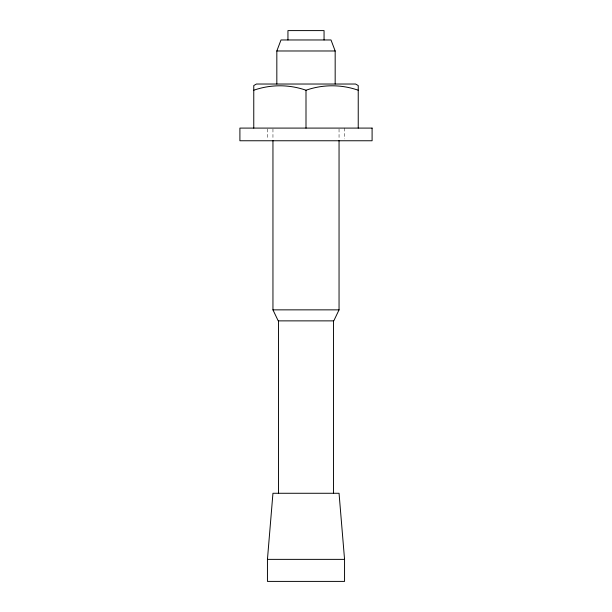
<?xml version="1.0" encoding="UTF-8"?>
<svg xmlns="http://www.w3.org/2000/svg" width="612" height="612" viewBox="0 0 612 612"><rect width="100%" height="100%" fill="white"/><g stroke="black" fill="none" stroke-linecap="round" stroke-linejoin="round"><path stroke-width="0.46" stroke-dasharray="3.06 2.29" d="M344.556 128.092L344.556 138.947M339.048 129.04L339.048 139.513M272.952 129.04L272.952 139.513M267.444 128.994L267.444 138.947"/><path stroke-width="0.92" d="M267.444 559.368L272.952 493.272L339.048 493.272L344.556 559.368L344.556 581.4L267.444 581.4L267.444 559.368L344.556 559.368M276.831 84.028L276.831 50.98L281 39.964L331 39.964L335.169 50.98L335.169 84.028M339.048 140.462L339.048 309.856L333.777 320.872L278.223 320.872L272.952 309.856L272.952 140.462M253.766 90.232C270.649 84.318 289.124 84.318 306 90.232C322.876 84.318 341.351 84.318 358.234 90.232M276.831 50.98L335.169 50.98M272.952 309.856L339.048 309.856M358.234 128.092L358.234 85.565L355.572 84.028L256.428 84.028L253.766 85.565L253.766 128.092M333.471 320.872L333.471 493.272M324.054 39.964L324.054 30.6L287.946 30.6L287.946 39.964M306 90.232L306 128.092M278.529 320.872L278.529 493.272M372.096 128.092L239.904 128.092L239.904 140.76L372.096 140.76L372.096 128.092"/></g></svg>
